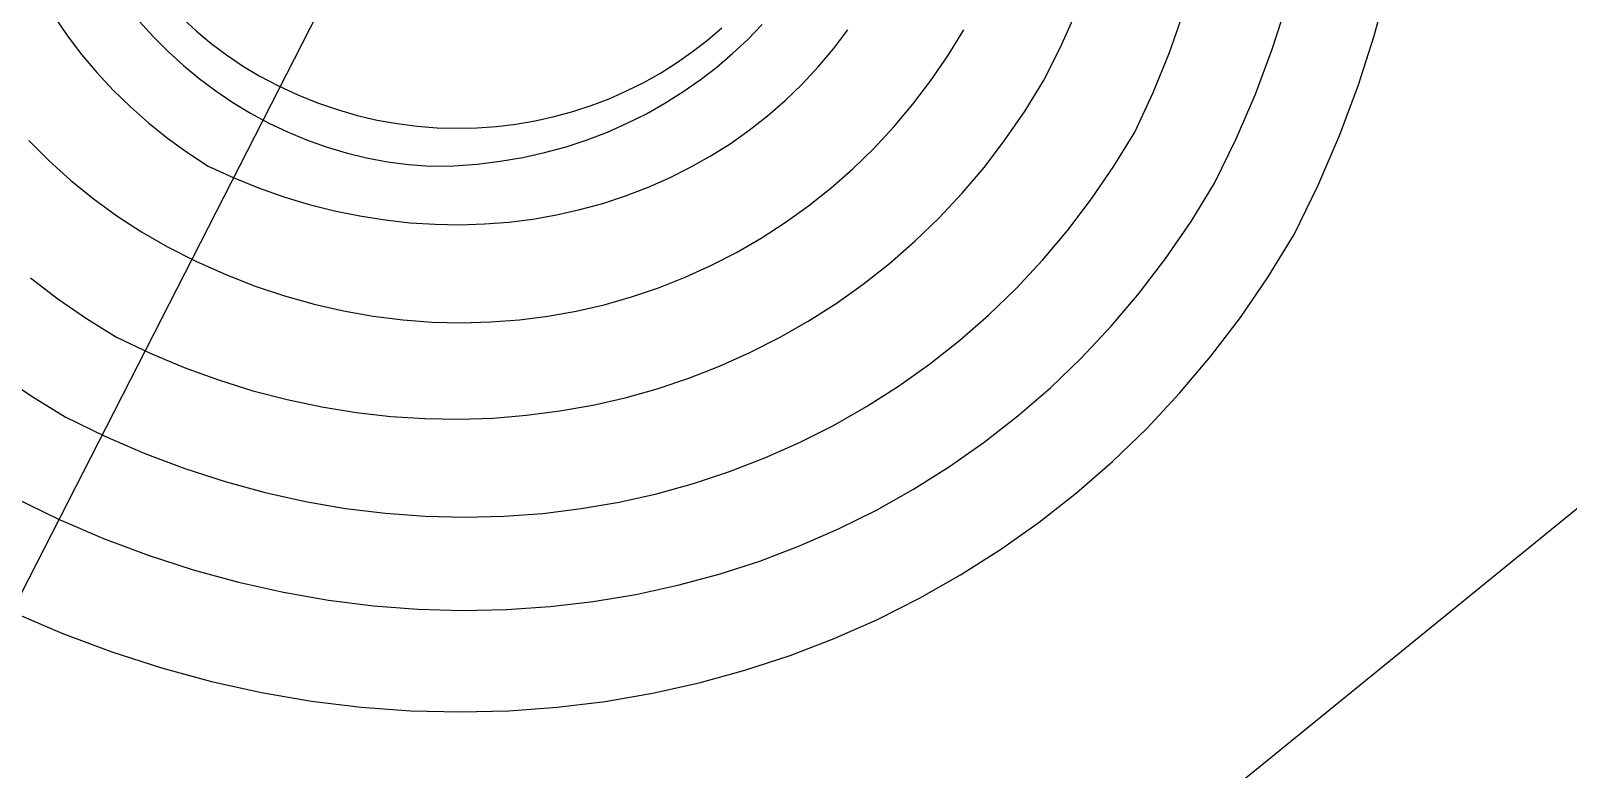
# Model space of a CAD drawing. Header units: metres. Extents: x 507606 to 508087, y 6966978 to 6967359.
# Drawn here: x 507768.3069 to 507768.4382, y 6967260.0651 to 6967260.1282 of the extents above; entities that cross this region are included whole.
import ezdxf

# ---------------------------------------------------------------- set-up
doc = ezdxf.new("R2010")
doc.units = ezdxf.units.M
doc.linetypes.add('ISO-DASHED2', pattern=[6, 4, -2])
doc.layers.add('CON_EX. MIN', color=253, linetype='ISO-DASHED2')
doc.layers.add('SGN_TRAF', color=252, linetype='Continuous')

# ---------------------------------------------------------------- blocks, each defined once
blk = doc.blocks.new('BAC SG TSIGN')
for p, q in [((-6.6675, -13.0528), (6.7028, 13.088)), ((2.7795, -0.875), (2.8203, -0.7243)), ((2.4721, -0.9153), (2.5157, -0.7795)), ((-1.2001, -0.8152), (-1.1596, -0.8741)), ((-0.9413, -0.8317), (-0.8994, -0.8782)), ((-0.8114, -0.823), (-0.7694, -0.8617)), ((1.8343, -0.9094), (1.88, -0.8065)), ((2.1623, -0.9257), (2.2051, -0.805)), ((-1.1596, -0.8741), (-1.1162, -0.9311)), ((-0.8994, -0.8782), (-0.8554, -0.9224)), ((-0.7694, -0.8617), (-0.7254, -0.8984)), ((0.7698, -0.8887), (0.8134, -0.8512)), ((0.8914, -0.8862), (0.9348, -0.8414)), ((1.1494, -0.9146), (1.1926, -0.8574)), ((1.4947, -0.9352), (1.5428, -0.8573)), ((2.731, -1.0255), (2.7795, -0.875)), ((-0.8554, -0.9224), (-0.8094, -0.9645)), ((-0.7254, -0.8984), (-0.6793, -0.933)), ((0.6772, -0.957), (0.7243, -0.924)), ((0.7243, -0.924), (0.7698, -0.8887)), ((0.8457, -0.9289), (0.8914, -0.8862)), ((1.1035, -0.9691), (1.1494, -0.9146)), ((1.7828, -1.0113), (1.8343, -0.9094)), ((2.1133, -1.0459), (2.1623, -0.9257)), ((2.4214, -1.0506), (2.4721, -0.9153)), ((-1.1162, -0.9311), (-1.0699, -0.9861)), ((-0.8094, -0.9645), (-0.7615, -1.0042)), ((-0.6793, -0.933), (-0.6312, -0.9653)), ((-0.6312, -0.9653), (-0.5811, -0.9954)), ((0.6284, -0.9876), (0.6772, -0.957)), ((0.7479, -1.0082), (0.7979, -0.9697)), ((0.7979, -0.9697), (0.8457, -0.9289)), ((1.055, -1.0209), (1.1035, -0.9691)), ((1.4433, -1.01), (1.4947, -0.9352)), ((-1.0699, -0.9861), (-1.0209, -1.0389)), ((-0.7615, -1.0042), (-0.7118, -1.0415)), ((-0.5811, -0.9954), (-0.523, -1.026)), ((0.5264, -1.0415), (0.5781, -1.0158)), ((0.5781, -1.0158), (0.6284, -0.9876)), ((0.6959, -1.0445), (0.7479, -1.0082)), ((1.3888, -1.0814), (1.4433, -1.01)), ((1.7272, -1.1016), (1.7828, -1.0113)), ((-1.0209, -1.0389), (-0.969, -1.0896)), ((-0.7118, -1.0415), (-0.6603, -1.0763)), ((-0.523, -1.026), (-0.4642, -1.0533)), ((-0.4642, -1.0533), (-0.405, -1.0771)), ((0.4192, -1.0854), (0.4734, -1.0647)), ((0.4734, -1.0647), (0.5264, -1.0415)), ((0.6418, -1.0784), (0.6959, -1.0445)), ((1.0041, -1.07), (1.055, -1.0209)), ((2.0581, -1.1654), (2.1133, -1.0459)), ((2.3634, -1.1854), (2.4214, -1.0506)), ((2.6746, -1.1756), (2.731, -1.0255)), ((-0.969, -1.0896), (-0.9145, -1.1379)), ((-0.6603, -1.0763), (-0.6071, -1.1085)), ((-0.6071, -1.1085), (-0.5524, -1.138)), ((-0.405, -1.0771), (-0.3453, -1.0976)), ((-0.3453, -1.0976), (-0.2853, -1.1149)), ((0.3077, -1.1188), (0.3639, -1.1034)), ((0.3639, -1.1034), (0.4192, -1.0854)), ((0.528, -1.1388), (0.5858, -1.1099)), ((0.5858, -1.1099), (0.6418, -1.0784)), ((0.9509, -1.1162), (1.0041, -1.07)), ((1.3314, -1.1496), (1.3888, -1.0814)), ((1.6677, -1.188), (1.7272, -1.1016)), ((-0.9145, -1.1379), (-0.8573, -1.1837)), ((-0.5524, -1.138), (-0.4961, -1.1648)), ((-0.2853, -1.1149), (-0.2251, -1.1289)), ((-0.2251, -1.1289), (-0.1649, -1.1398)), ((-0.1649, -1.1398), (-0.1046, -1.1476)), ((-0.1046, -1.1476), (-0.0445, -1.1522)), ((-0.0445, -1.1522), (0.0154, -1.1539)), ((0.0154, -1.1539), (0.075, -1.1526)), ((0.075, -1.1526), (0.1341, -1.1484)), ((0.1341, -1.1484), (0.1926, -1.1413)), ((0.1926, -1.1413), (0.2505, -1.1314)), ((0.2505, -1.1314), (0.3077, -1.1188)), ((0.4684, -1.1651), (0.528, -1.1388)), ((0.8955, -1.1597), (0.9509, -1.1162)), ((1.2711, -1.2143), (1.3314, -1.1496)), ((-1.2755, -1.1909), (-1.2143, -1.252)), ((-0.8573, -1.1837), (-0.7975, -1.2269)), ((-0.4961, -1.1648), (-0.4383, -1.1888)), ((-0.4383, -1.1888), (-0.3792, -1.2098)), ((0.344, -1.2093), (0.407, -1.1886)), ((0.407, -1.1886), (0.4684, -1.1651)), ((0.7785, -1.2377), (0.838, -1.2002)), ((0.838, -1.2002), (0.8955, -1.1597)), ((1.6046, -1.2706), (1.6677, -1.188)), ((1.9949, -1.2683), (2.0581, -1.1654)), ((2.2981, -1.3195), (2.3634, -1.1854)), ((2.6104, -1.325), (2.6746, -1.1756)), ((-0.7975, -1.2269), (-0.7352, -1.2675)), ((-0.3792, -1.2098), (-0.3188, -1.2279)), ((-0.3188, -1.2279), (-0.2571, -1.2428)), ((-0.2571, -1.2428), (-0.1944, -1.2546)), ((0.1455, -1.2534), (0.2131, -1.2418)), ((0.2131, -1.2418), (0.2793, -1.2271)), ((0.2793, -1.2271), (0.344, -1.2093)), ((0.7171, -1.2723), (0.7785, -1.2377)), ((1.2081, -1.2756), (1.2711, -1.2143)), ((-1.2143, -1.252), (-1.1495, -1.3101)), ((-0.7352, -1.2675), (-0.6594, -1.3022)), ((-0.1944, -1.2546), (-0.1305, -1.2631)), ((-0.1305, -1.2631), (-0.0657, -1.2683)), ((-0.0657, -1.2683), (0.006, -1.2667)), ((0.006, -1.2667), (0.0764, -1.2617)), ((0.0764, -1.2617), (0.1455, -1.2534)), ((0.6539, -1.3039), (0.7171, -1.2723)), ((1.1425, -1.3333), (1.2081, -1.2756)), ((1.538, -1.3492), (1.6046, -1.2706)), ((1.9274, -1.3668), (1.9949, -1.2683)), ((-1.1495, -1.3101), (-1.0814, -1.3652)), ((-0.6594, -1.3022), (-0.5834, -1.3329)), ((-0.5834, -1.3329), (-0.5071, -1.3599)), ((0.5227, -1.3578), (0.5891, -1.3324)), ((0.5891, -1.3324), (0.6539, -1.3039)), ((1.0745, -1.3875), (1.1425, -1.3333)), ((2.2274, -1.4346), (2.2981, -1.3195)), ((2.5381, -1.4736), (2.6104, -1.325)), ((-1.0814, -1.3652), (-1.0099, -1.4171)), ((-0.5071, -1.3599), (-0.4306, -1.383)), ((-0.4306, -1.383), (-0.3542, -1.4023)), ((0.3858, -1.399), (0.4549, -1.38)), ((0.4549, -1.38), (0.5227, -1.3578)), ((1.0041, -1.4381), (1.0745, -1.3875)), ((1.468, -1.4238), (1.538, -1.3492)), ((1.8556, -1.4611), (1.9274, -1.3668)), ((-1.0099, -1.4171), (-0.9352, -1.4656)), ((-0.3542, -1.4023), (-0.2779, -1.4179)), ((-0.2779, -1.4179), (-0.2018, -1.4299)), ((-0.2018, -1.4299), (-0.126, -1.4382)), ((0.0982, -1.442), (0.1715, -1.4363)), ((0.1715, -1.4363), (0.244, -1.4272)), ((0.244, -1.4272), (0.3154, -1.4147)), ((0.3154, -1.4147), (0.3858, -1.399)), ((1.3949, -1.4944), (1.468, -1.4238)), ((2.1518, -1.5449), (2.2274, -1.4346)), ((-0.9352, -1.4656), (-0.8572, -1.5107)), ((-0.126, -1.4382), (-0.0507, -1.443)), ((-0.0507, -1.443), (0.0241, -1.4442)), ((0.0241, -1.4442), (0.0982, -1.442)), ((0.9316, -1.4849), (1.0041, -1.4381)), ((1.7797, -1.5508), (1.8556, -1.4611)), ((2.46, -1.6013), (2.5381, -1.4736)), ((-0.8572, -1.5107), (-0.7699, -1.5551)), ((0.7806, -1.5673), (0.8571, -1.528)), ((0.8571, -1.528), (0.9316, -1.4849)), ((1.3187, -1.5609), (1.3949, -1.4944)), ((-0.7699, -1.5551), (-0.6819, -1.5946)), ((0.7024, -1.6027), (0.7806, -1.5673)), ((1.2396, -1.6232), (1.3187, -1.5609)), ((1.7, -1.6361), (1.7797, -1.5508)), ((2.0714, -1.6501), (2.1518, -1.5449)), ((-1.2705, -1.6046), (-1.188, -1.6678)), ((-0.6819, -1.5946), (-0.5935, -1.6292)), ((0.6225, -1.6342), (0.7024, -1.6027)), ((2.3762, -1.7237), (2.46, -1.6013)), ((-1.188, -1.6678), (-1.1015, -1.7272)), ((-0.5935, -1.6292), (-0.5046, -1.6589)), ((-0.5046, -1.6589), (-0.4156, -1.6839)), ((0.4583, -1.6852), (0.5411, -1.6617)), ((0.5411, -1.6617), (0.6225, -1.6342)), ((1.1578, -1.6813), (1.2396, -1.6232)), ((1.6166, -1.7168), (1.7, -1.6361)), ((1.9864, -1.7504), (2.0714, -1.6501)), ((-0.4156, -1.6839), (-0.3264, -1.7042)), ((-0.3264, -1.7042), (-0.2373, -1.7199)), ((0.2892, -1.7197), (0.3743, -1.7045)), ((0.3743, -1.7045), (0.4583, -1.6852)), ((1.0735, -1.7351), (1.1578, -1.6813)), ((-1.1015, -1.7272), (-1.0113, -1.7829)), ((-0.2373, -1.7199), (-0.1483, -1.731)), ((-0.1483, -1.731), (-0.0597, -1.7375)), ((-0.0597, -1.7375), (0.0285, -1.7396)), ((0.0285, -1.7396), (0.1162, -1.7373)), ((0.1162, -1.7373), (0.2031, -1.7306)), ((0.2031, -1.7306), (0.2892, -1.7197)), ((0.9867, -1.7846), (1.0735, -1.7351)), ((1.5296, -1.7928), (1.6166, -1.7168)), ((1.897, -1.8454), (1.9864, -1.7504)), ((2.2871, -1.8406), (2.3762, -1.7237)), ((-1.0113, -1.7829), (-0.9094, -1.8313)), ((0.8977, -1.8297), (0.9867, -1.7846)), ((1.4393, -1.864), (1.5296, -1.7928)), ((-0.9094, -1.8313), (-0.8068, -1.8743)), ((0.8067, -1.8704), (0.8977, -1.8297)), ((1.8034, -1.9353), (1.897, -1.8454)), ((2.193, -1.9521), (2.2871, -1.8406)), ((-1.3668, -1.8921), (-1.2682, -1.9597)), ((-0.8068, -1.8743), (-0.7037, -1.9119)), ((0.7136, -1.9066), (0.8067, -1.8704)), ((1.3457, -1.9305), (1.4393, -1.864)), ((-0.7037, -1.9119), (-0.6001, -1.9443)), ((-0.6001, -1.9443), (-0.4962, -1.9713)), ((0.5224, -1.9654), (0.6188, -1.9383)), ((0.6188, -1.9383), (0.7136, -1.9066)), ((1.2492, -1.9921), (1.3457, -1.9305)), ((1.7058, -2.0198), (1.8034, -1.9353)), ((-1.2682, -1.9597), (-1.1654, -2.0229)), ((-0.4962, -1.9713), (-0.3923, -1.9932)), ((0.3254, -2.0055), (0.4245, -1.9878)), ((0.4245, -1.9878), (0.5224, -1.9654)), ((1.1498, -2.0487), (1.2492, -1.9921)), ((2.0939, -2.0579), (2.193, -1.9521)), ((-1.1654, -2.0229), (-1.0458, -2.0813)), ((-0.3923, -1.9932), (-0.2884, -2.01)), ((-0.2884, -2.01), (-0.1846, -2.0216)), ((-0.1846, -2.0216), (-0.0813, -2.0283)), ((-0.0813, -2.0283), (0.0215, -2.0299)), ((0.0215, -2.0299), (0.1237, -2.0266)), ((0.1237, -2.0266), (0.225, -2.0185)), ((0.225, -2.0185), (0.3254, -2.0055)), ((1.6044, -2.0991), (1.7058, -2.0198)), ((-1.0458, -2.0813), (-0.9256, -2.1333)), ((1.0478, -2.1003), (1.1498, -2.0487)), ((1.9902, -2.158), (2.0939, -2.0579)), ((0.9433, -2.1467), (1.0478, -2.1003)), ((1.4995, -2.1728), (1.6044, -2.0991)), ((-0.9256, -2.1333), (-0.805, -2.1789)), ((0.8364, -2.188), (0.9433, -2.1467)), ((1.3911, -2.2411), (1.4995, -2.1728)), ((1.882, -2.2522), (1.9902, -2.158)), ((-0.805, -2.1789), (-0.684, -2.2182)), ((-0.684, -2.2182), (-0.5629, -2.2512)), ((0.6165, -2.2547), (0.7275, -2.224)), ((0.7275, -2.224), (0.8364, -2.188)), ((-1.3194, -2.266), (-1.1854, -2.3311)), ((-0.5629, -2.2512), (-0.4418, -2.2781)), ((0.5038, -2.28), (0.6165, -2.2547)), ((1.2795, -2.3038), (1.3911, -2.2411)), ((1.7696, -2.3406), (1.882, -2.2522)), ((-0.4418, -2.2781), (-0.321, -2.2988)), ((-0.321, -2.2988), (-0.2006, -2.3136)), ((-0.2006, -2.3136), (-0.0808, -2.3224)), ((0.1565, -2.3225), (0.2736, -2.3139)), ((0.2736, -2.3139), (0.3894, -2.2997)), ((0.3894, -2.2997), (0.5038, -2.28)), ((1.165, -2.3608), (1.2795, -2.3038)), ((-1.1854, -2.3311), (-1.0506, -2.3891)), ((-0.0808, -2.3224), (0.0383, -2.3253)), ((0.0383, -2.3253), (0.1565, -2.3225)), ((1.0476, -2.412), (1.165, -2.3608)), ((1.6532, -2.423), (1.7696, -2.3406)), ((-1.0506, -2.3891), (-0.9152, -2.4401)), ((-0.9152, -2.4401), (-0.7795, -2.4841)), ((0.9276, -2.4574), (1.0476, -2.412)), ((1.533, -2.4994), (1.6532, -2.423)), ((-0.7795, -2.4841), (-0.6436, -2.5212)), ((0.6806, -2.5306), (0.8052, -2.497)), ((0.8052, -2.497), (0.9276, -2.4574)), ((1.4092, -2.5695), (1.533, -2.4994)), ((-0.6436, -2.5212), (-0.5077, -2.5515)), ((0.554, -2.5581), (0.6806, -2.5306)), ((-0.5077, -2.5515), (-0.3721, -2.5751)), ((-0.3721, -2.5751), (-0.2369, -2.592)), ((-0.2369, -2.592), (-0.1024, -2.6024)), ((0.164, -2.6036), (0.2955, -2.5947)), ((0.2955, -2.5947), (0.4256, -2.5795)), ((0.4256, -2.5795), (0.554, -2.5581)), ((1.2821, -2.6334), (1.4092, -2.5695)), ((-1.325, -2.6104), (-1.1756, -2.6746)), ((-0.1024, -2.6024), (0.0313, -2.6062)), ((0.0313, -2.6062), (0.164, -2.6036)), ((1.1519, -2.691), (1.2821, -2.6334)), ((-1.1756, -2.6746), (-1.0255, -2.7309)), ((-1.0255, -2.7309), (-0.875, -2.7795)), ((1.0188, -2.7421), (1.1519, -2.691)), ((-0.875, -2.7795), (-0.7243, -2.8203)), ((0.883, -2.7867), (1.0188, -2.7421)), ((-0.7243, -2.8203), (-0.5736, -2.8536)), ((0.6042, -2.8559), (0.7447, -2.8247)), ((0.7447, -2.8247), (0.883, -2.7867)), ((-0.5736, -2.8536), (-0.4232, -2.8792)), ((0.4617, -2.8804), (0.6042, -2.8559)), ((-0.4232, -2.8792), (-0.2733, -2.8975)), ((-0.2733, -2.8975), (-0.124, -2.9084)), ((-0.124, -2.9084), (0.0243, -2.9121)), ((0.0243, -2.9121), (0.1715, -2.9086)), ((0.1715, -2.9086), (0.3174, -2.898)), ((0.3174, -2.898), (0.4617, -2.8804))]:
    blk.add_line(p, q)
blk = doc.blocks.new('XE_SURVEY')
at = {"layer": 'SGN_TRAF', "xscale": 0.02833934954107966, "yscale": 0.02833934954107966, "zscale": 0.02833934954107966}
blk.add_blockref('BAC SG TSIGN', (507768.34288, 6967260.15256, 4.68916), dxfattribs=at)
blk = doc.blocks.new('XE_CONTOURS EXIST_1')
at = {"layer": 'CON_EX. MIN', "color": 253, "linetype": 'ISO-DASHED2', "lineweight": -3, "elevation": 4.7, "flags": 128}
blk.add_lwpolyline([(507784.67242, 6967268.67193), (507784.67238, 6967268.67147), (507784.67217, 6967268.66908), (507784.67203, 6967268.66753), (507784.47861, 6967268.57777), (507784.09686, 6967268.40043), (507783.82451, 6967268.27343), (507783.62573, 6967268.17869), (507783.35813, 6967268.05046), (507783.1596, 6967267.95519), (507782.86759, 6967267.81483), (507782.18691, 6967267.48755), (507781.25876, 6967267.04119), (507780.2244, 6967266.54357), (507779.22505, 6967266.06254), (507778.40194, 6967265.66594), (507777.8963, 6967265.4216), (507777.46663, 6967265.21206), (507776.83888, 6967264.9049), (507776.10547, 6967264.54558), (507775.35882, 6967264.17951), (507774.69138, 6967263.85215), (507774.19556, 6967263.60891), (507773.96378, 6967263.49525), (507773.77697, 6967263.40396), (507773.51077, 6967263.27395), (507773.2446, 6967263.14388), (507773.05787, 6967263.05243), (507772.80346, 6967262.92687), (507772.39982, 6967262.72734), (507772.0247, 6967262.5418), (507771.85585, 6967262.45823), (507771.79611, 6967262.42735), (507771.73643, 6967262.39639), (507771.58407, 6967262.31735), (507771.39448, 6967262.21437), (507771.14578, 6967262.04028), (507770.5651, 6967261.6289), (507769.81334, 6967261.09196), (507769.05139, 6967260.54119), (507768.44013, 6967260.0883), (507768.14044, 6967259.84504), (507767.96821, 6967259.5771), (507767.75242, 6967259.16903), (507767.53817, 6967258.75903), (507767.37062, 6967258.48528), (507767.14638, 6967258.28674), (507766.75915, 6967257.98725), (507766.32715, 6967257.64808), (507766.02874, 6967257.38934), (507765.87219, 6967257.22321), (507765.81403, 6967257.13312), (507765.80165, 6967257.09574), (507765.80251, 6967257.06453), (507765.83464, 6967256.96519), (507765.94941, 6967256.73447), (507766.20026, 6967256.304), (507766.61434, 6967255.63209), (507767.06657, 6967254.89394), (507767.4782, 6967254.17788), (507767.72534, 6967253.6803), (507767.8363, 6967253.3807), (507767.86539, 6967253.22661), (507767.86459, 6967253.16538), (507767.85016, 6967253.11017), (507767.77029, 6967252.96243), (507767.53692, 6967252.65711), (507767.05284, 6967252.12082), (507766.25358, 6967251.30074), (507765.34715, 6967250.38943), (507764.44988, 6967249.46735), (507763.67807, 6967248.61497), (507763.22914, 6967248.03733), (507763.02982, 6967247.69195), (507762.97631, 6967247.51318), (507762.97616, 6967247.44118), (507762.99336, 6967247.379), (507763.07947, 6967247.2341), (507763.32569, 6967246.97109), (507763.83812, 6967246.55106), (507764.70098, 6967245.94863), (507765.71547, 6967245.3044), (507766.77935, 6967244.66568), (507767.7904, 6967244.0798), (507768.64639, 6967243.59407), (507769.24509, 6967243.25583), (507769.48428, 6967243.11238), (507769.57127, 6967242.92267), (507769.66924, 6967242.65182), (507769.76188, 6967242.47485), (507770.02751, 6967242.39797), (507770.66163, 6967242.24583), (507771.52874, 6967242.04405), (507772.49337, 6967241.81823), (507773.42003, 6967241.59399), (507774.17323, 6967241.39692), (507774.61748, 6967241.25265), (507775.00264, 6967241.04511), (507775.5353, 6967240.71415), (507776.13737, 6967240.31456), (507776.73075, 6967239.90113), (507777.23736, 6967239.52866), (507777.57909, 6967239.25193), (507777.89309, 6967238.91219), (507778.32937, 6967238.37795), (507778.82916, 6967237.74491), (507779.33367, 6967237.10875), (507779.78412, 6967236.56517), (507780.12173, 6967236.20986), (507780.49334, 6967235.93628), (507781.15322, 6967235.49707), (507782.00757, 6967234.9486), (507782.96255, 6967234.34728), (507783.92435, 6967233.74948), (507784.79916, 6967233.21162), (507785.49315, 6967232.79006), (507785.91252, 6967232.54122), (507786.31173, 6967232.33614), (507786.88633, 6967232.06515), (507787.56156, 6967231.75194), (507788.26268, 6967231.4202), (507788.91491, 6967231.09364), (507789.44351, 6967230.79595), (507789.77372, 6967230.55083), (507790.04876, 6967230.15201), (507790.37295, 6967229.52115), (507790.71622, 6967228.76832), (507791.04849, 6967228.00362), (507791.3397, 6967227.33713), (507791.55976, 6967226.87895), (507791.80073, 6967226.46669), (507792.18562, 6967225.83452), (507792.65605, 6967225.07335), (507793.15364, 6967224.27408), (507793.62001, 6967223.52763), (507793.99676, 6967222.92489), (507794.22553, 6967222.55677), (507794.45244, 6967222.17262), (507794.78051, 6967221.60603), (507795.15436, 6967220.96402), (507795.51861, 6967220.35362), (507795.81786, 6967219.88185), (507795.99673, 6967219.65574), (507796.27825, 6967219.57412), (507796.7202, 6967219.5191), (507797.16968, 6967219.47119), (507797.47378, 6967219.41093), (507797.7594, 6967219.23832), (507798.33378, 6967218.85701), (507799.08251, 6967218.3467), (507799.89118, 6967217.78713), (507800.64539, 6967217.25801), (507801.23073, 6967216.83906), (507801.53279, 6967216.61), (507801.76959, 6967216.3759), (507802.09533, 6967216.02427), (507802.4467, 6967215.62947), (507802.76035, 6967215.26587), (507802.97294, 6967215.00781), (507803.18959, 6967214.6975), (507803.61691, 6967214.06373), (507804.18528, 6967213.21383), (507804.82506, 6967212.25514), (507805.46662, 6967211.29499), (507806.04035, 6967210.44071), (507806.4766, 6967209.79965), (507806.70575, 6967209.47912), (507806.96858, 6967209.19992), (507807.36624, 6967208.81158), (507807.80393, 6967208.3905), (507808.18685, 6967208.01311), (507808.4202, 6967207.7558), (507808.60298, 6967207.46471), (507808.85433, 6967207.01716), (507809.10968, 6967206.53639), (507809.27345, 6967206.21065), (507809.35095, 6967206.04209), (507809.37329, 6967205.98058), (507809.37411, 6967205.96804), (507809.36381, 6967205.95885), (507809.31486, 6967205.94439), (507809.19291, 6967205.92915), (507809.00249, 6967205.91147), (507808.85422, 6967205.87351), (507808.85741, 6967205.63577), (507808.89577, 6967205.05338), (507808.958, 6967204.25164), (507809.03278, 6967203.35589), (507809.1088, 6967202.49144), (507809.17475, 6967201.78361), (507809.21933, 6967201.35771), (507809.27322, 6967200.95495), (507809.35673, 6967200.37649), (507809.45807, 6967199.71604), (507809.56544, 6967199.06733), (507809.66704, 6967198.52407), (507809.75109, 6967198.17996), (507809.92396, 6967197.82021), (507810.21432, 6967197.31686), (507810.53657, 6967196.7659), (507810.80512, 6967196.26332), (507810.93435, 6967195.90511), (507810.90949, 6967195.57174), (507810.80607, 6967194.99598), (507810.64732, 6967194.2701), (507810.45646, 6967193.48633), (507810.25672, 6967192.7369), (507810.07135, 6967192.11408), (507809.92355, 6967191.71009), (507809.65744, 6967191.30217), (507809.21006, 6967190.7451), (507808.68342, 6967190.11549), (507808.17954, 6967189.48994), (507807.86138, 6967189.04393), (507807.70659, 6967188.7669), (507807.65555, 6967188.61878), (507807.64813, 6967188.55754), (507807.65421, 6967188.51145), (507807.70505, 6967188.37178), (507807.86905, 6967188.05494), (507808.22661, 6967187.46418), (507808.84338, 6967186.52395), (507809.57963, 6967185.44855), (507810.36121, 6967184.33338), (507811.11395, 6967183.27383), (507811.76371, 6967182.36531), (507812.23632, 6967181.70322), (507812.45762, 6967181.38295), (507812.63153, 6967181.06724), (507812.87027, 6967180.60804), (507813.13243, 6967180.1024), (507813.37657, 6967179.6474), (507813.56129, 6967179.34007), (507813.80876, 6967179.04045), (507814.32119, 6967178.4523), (507815.01834, 6967177.66457), (507815.81997, 6967176.76625), (507816.64586, 6967175.84627), (507817.41575, 6967174.99362), (507818.04941, 6967174.29725), (507818.46661, 6967173.84612), (507818.83409, 6967173.45545), (507819.34217, 6967172.91593), (507819.94597, 6967172.27979), (507820.60058, 6967171.59924), (507821.26113, 6967170.9265), (507821.88273, 6967170.31377), (507822.42048, 6967169.81328), (507822.8295, 6967169.47725), (507823.30978, 6967169.19205), (507824.10338, 6967168.78189), (507825.11865, 6967168.28448), (507826.26396, 6967167.73754), (507827.44765, 6967167.17881), (507828.57806, 6967166.646), (507829.56356, 6967166.17684), (507830.31249, 6967165.80904), (507830.7332, 6967165.58034), (507831.11699, 6967165.2828), (507831.64527, 6967164.81799), (507832.25536, 6967164.26218), (507832.88458, 6967163.69165), (507833.47024, 6967163.18269), (507833.86527, 6967162.87111), (507834.09762, 6967162.71882), (507834.21455, 6967162.6652), (507834.26012, 6967162.65459), (507834.31258, 6967162.65371), (507834.44324, 6967162.67901), (507834.69439, 6967162.77516), (507835.10643, 6967162.98537), (507835.69022, 6967163.32292), (507836.27873, 6967163.66966), (507836.79519, 6967163.94638), (507837.16281, 6967164.07389), (507837.57448, 6967164.0257), (507838.27825, 6967163.86212), (507839.16549, 6967163.62284), (507840.12753, 6967163.34753), (507841.05572, 6967163.07586), (507841.84141, 6967162.8475), (507842.37593, 6967162.70213), (507842.90147, 6967162.58344), (507843.66222, 6967162.42103), (507844.55248, 6967162.23348), (507845.46657, 6967162.03932), (507846.29882, 6967161.85713), (507846.94355, 6967161.70546), (507847.29508, 6967161.60287), (507847.6226, 6967161.41117), (507848.07484, 6967161.09444), (507848.56901, 6967160.73841), (507849.02234, 6967160.42881), (507849.35203, 6967160.25137), (507849.73053, 6967160.19044), (507850.38188, 6967160.14131), (507851.18058, 6967160.09753), (507852.00115, 6967160.05264), (507852.71807, 6967160.00017), (507853.20585, 6967159.93367), (507853.63689, 6967159.81097), (507854.30093, 6967159.59271), (507855.10651, 6967159.30909), (507855.96213, 6967158.99032), (507856.77634, 6967158.66659), (507857.45765, 6967158.36811), (507857.91459, 6967158.12507), (507858.30848, 6967157.7821), (507859.07313, 6967157.04537), (507860.13297, 6967155.994), (507861.41244, 6967154.70711), (507862.83596, 6967153.26382), (507864.32796, 6967151.74324), (507865.81287, 6967150.22449), (507867.21513, 6967148.78669), (507868.45916, 6967147.50894), (507869.4694, 6967146.47037), (507870.17028, 6967145.7501), (507870.48622, 6967145.42723), (507870.75866, 6967145.15441), (507871.14552, 6967144.7664), (507871.59075, 6967144.32215), (507872.03832, 6967143.88061), (507872.4322, 6967143.50072), (507872.71635, 6967143.24143), (507873.02436, 6967143.00052), (507873.61723, 6967142.5538), (507874.41941, 6967141.95663), (507875.35538, 6967141.26436), (507876.3496, 6967140.53235), (507877.32652, 6967139.81596), (507878.21063, 6967139.17055), (507878.92637, 6967138.65146), (507879.39821, 6967138.31407), (507879.88041, 6967137.98886), (507880.55327, 6967137.55073), (507881.3521, 6967137.03604), (507882.21223, 6967136.48117), (507883.06897, 6967135.92248), (507883.85763, 6967135.39635), (507884.51354, 6967134.93915), (507884.97199, 6967134.58726), (507885.38571, 6967134.18962), (507886.04313, 6967133.50568), (507886.88027, 6967132.6098), (507887.83316, 6967131.57637), (507888.83782, 6967130.47975), (507889.83028, 6967129.39433), (507890.74656, 6967128.39446), (507891.52267, 6967127.55452), (507892.09465, 6967126.94889), (507892.39852, 6967126.65194), (507892.76028, 6967126.3982), (507893.29544, 6967126.06189), (507893.92121, 6967125.69121), (507894.55483, 6967125.33441), (507895.11351, 6967125.03971), (507895.51448, 6967124.85533), (507895.93542, 6967124.75318), (507896.68462, 6967124.61994), (507897.65439, 6967124.46083), (507898.73701, 6967124.2811), (507899.82477, 6967124.08598), (507900.80995, 6967123.8807), (507901.58484, 6967123.6705), (507902.04174, 6967123.46062), (507902.35834, 6967123.03801), (507902.7018, 6967122.32246), (507903.06081, 6967121.42927), (507903.42407, 6967120.47375), (507903.78028, 6967119.57122), (507904.11815, 6967118.83697), (507904.42637, 6967118.38633), (507904.89361, 6967118.10004), (507905.70879, 6967117.73612), (507906.75241, 6967117.32718), (507907.90497, 6967116.90581), (507909.04698, 6967116.50462), (507910.05892, 6967116.1562), (507910.8213, 6967115.89317), (507911.21463, 6967115.74811), (507911.60102, 6967115.55318), (507912.14871, 6967115.25765), (507912.75146, 6967114.93447), (507913.30305, 6967114.65662), (507913.69725, 6967114.49706), (507914.09282, 6967114.44164), (507914.85438, 6967114.37434), (507915.86936, 6967114.30091), (507917.02522, 6967114.22709), (507918.20938, 6967114.15863), (507919.30931, 6967114.10128), (507920.21243, 6967114.0608), (507920.80619, 6967114.04293), (507921.33925, 6967114.03035), (507922.08534, 6967114.00899), (507922.96953, 6967113.98941), (507923.91688, 6967113.98218), (507924.85247, 6967113.99786), (507925.70136, 6967114.04704), (507926.38861, 6967114.14027), (507926.8393, 6967114.28813), (507927.23071, 6967114.66847), (507927.75272, 6967115.37626), (507928.34925, 6967116.29772), (507928.96425, 6967117.31911), (507929.54163, 6967118.32664), (507930.02534, 6967119.20656), (507930.35931, 6967119.8451), (507930.48746, 6967120.1285), (507930.42353, 6967120.35151), (507930.26976, 6967120.67644), (507930.12251, 6967120.99455), (507930.07811, 6967121.1971), (507930.24628, 6967121.34338), (507930.58086, 6967121.53122), (507930.94446, 6967121.70974), (507931.1997, 6967121.82807), (507931.45748, 6967121.93433), (507931.83433, 6967122.07736), (507932.20131, 6967122.20738), (507932.42944, 6967122.27462), (507932.69605, 6967122.27567), (507933.05883, 6967122.25592), (507933.32506, 6967122.258), (507933.58229, 6967122.33926), (507934.00472, 6967122.49645), (507934.41434, 6967122.66087), (507934.63314, 6967122.76385), (507934.75079, 6967122.91853), (507934.89401, 6967123.14331), (507935.00443, 6967123.27678), (507935.17462, 6967123.27974), (507935.41255, 6967123.24962), (507935.53303, 6967123.22991), (507935.53706, 6967123.22551)], dxfattribs=at)

msp = doc.modelspace()

# ---------------------------------------------------------------- block references
msp.add_blockref('XE_SURVEY', (0, 0))

# ---------------------------------------------------------------- next in the draw order: block references
msp.add_blockref('XE_CONTOURS EXIST_1', (0, 0))

doc.saveas('drawing.dxf')
